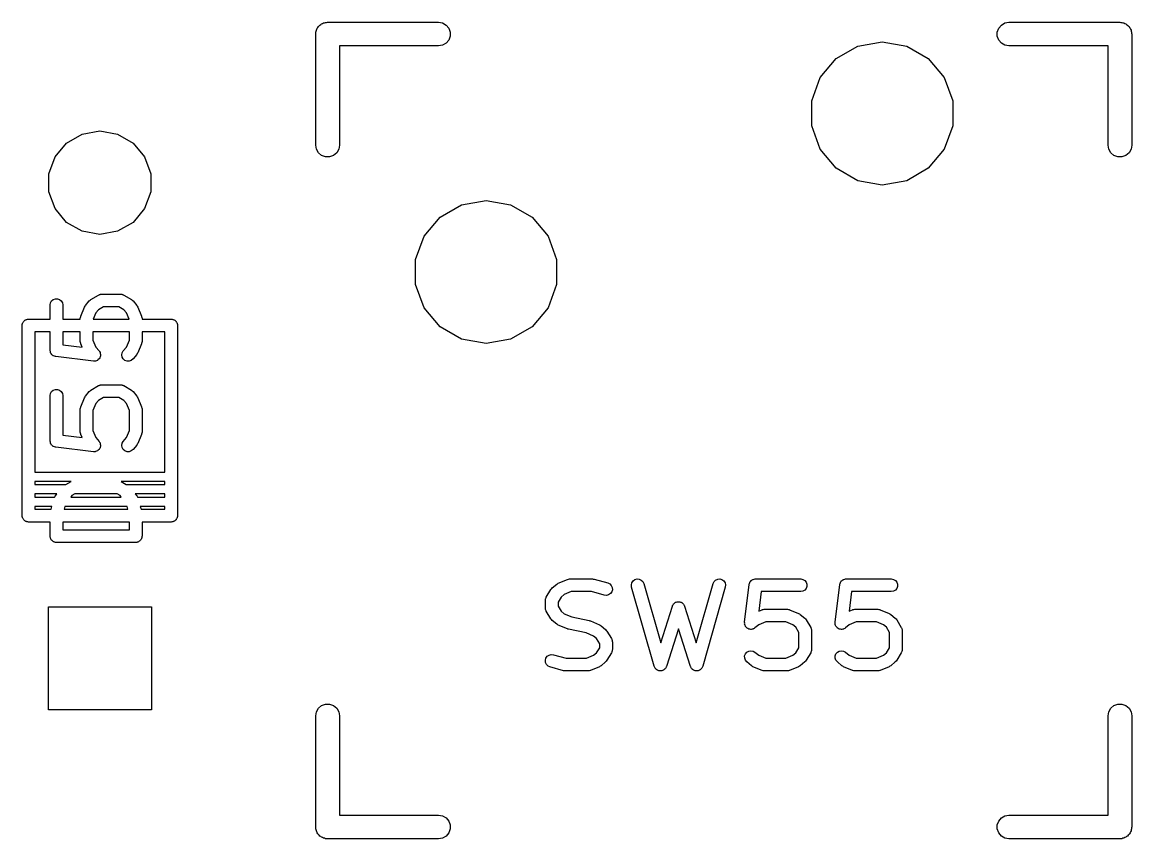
# Model space of a CAD drawing. Extents: x 47 to 330, y -254 to -153.
# Drawn here: x 48.76 to 66.54, y -246.54 to -233.46 of the extents above; entities that cross this region are included whole.
import ezdxf

# ---------------------------------------------------------------- set-up
doc = ezdxf.new("R2010")
doc.units = 0
doc.header["$MEASUREMENT"] = 0
doc.layers.add('BLACK', color=7, linetype='CONTINUOUS')

msp = doc.modelspace()

# ---------------------------------------------------------------- linework, layer by layer
at = {"layer": 'Black'}
for p, q in [((53.5041, -233.528), (53.5168, -233.517)), ((53.5168, -233.517), (53.5275, -233.504)), ((53.5275, -233.504), (53.542, -233.496)), ((53.542, -233.496), (53.5547, -233.485)), ((53.5547, -233.485), (53.5704, -233.479)), ((53.5704, -233.479), (53.5848, -233.471)), ((53.5848, -233.471), (53.6013, -233.468)), ((53.6013, -233.468), (53.6169, -233.462)), ((53.6169, -233.462), (53.6336, -233.462)), ((53.6336, -233.462), (53.65, -233.459)), ((53.65, -233.459), (55.428, -233.459)), ((55.428, -233.459), (55.4932, -233.471)), ((55.4932, -233.471), (55.5505, -233.504)), ((55.5505, -233.504), (55.593, -233.555)), ((64.407, -233.555), (64.4495, -233.504)), ((64.4495, -233.504), (64.5068, -233.471)), ((64.5068, -233.471), (64.572, -233.459)), ((64.572, -233.459), (66.35, -233.459)), ((66.35, -233.459), (66.3664, -233.462)), ((66.3664, -233.462), (66.3831, -233.462)), ((66.3831, -233.462), (66.3987, -233.468)), ((66.3987, -233.468), (66.4152, -233.471)), ((66.4152, -233.471), (66.4296, -233.479)), ((66.4296, -233.479), (66.4453, -233.485)), ((66.4453, -233.485), (66.458, -233.496)), ((66.458, -233.496), (66.4725, -233.504)), ((66.4725, -233.504), (66.4832, -233.517)), ((66.4832, -233.517), (66.4959, -233.528)), ((53.4595, -233.65), (53.4624, -233.634)), ((53.4595, -235.428), (53.4595, -233.65)), ((53.4624, -233.617), (53.4681, -233.601)), ((53.4624, -233.634), (53.4624, -233.617)), ((53.4681, -233.601), (53.471, -233.585)), ((53.471, -233.585), (53.4793, -233.57)), ((53.4793, -233.57), (53.485, -233.555)), ((53.485, -233.555), (53.4957, -233.542)), ((53.4957, -233.542), (53.5041, -233.528)), ((55.593, -233.555), (55.6156, -233.617)), ((55.6156, -233.683), (55.593, -233.745)), ((55.6156, -233.617), (55.6156, -233.683)), ((64.3844, -233.617), (64.407, -233.555)), ((64.3844, -233.683), (64.3844, -233.617)), ((64.407, -233.745), (64.3844, -233.683)), ((66.4959, -233.528), (66.5043, -233.542)), ((66.5043, -233.542), (66.515, -233.555)), ((66.515, -233.555), (66.5207, -233.57)), ((66.5207, -233.57), (66.529, -233.585)), ((66.529, -233.585), (66.5319, -233.601)), ((66.5319, -233.601), (66.5376, -233.617)), ((66.5376, -233.617), (66.5376, -233.634)), ((66.5376, -233.634), (66.5405, -233.65)), ((66.5405, -233.65), (66.5405, -235.428)), ((55.428, -233.84), (53.8405, -233.84)), ((53.8405, -233.84), (53.8405, -235.428)), ((55.4932, -233.829), (55.428, -233.84)), ((55.5505, -233.796), (55.4932, -233.829)), ((55.593, -233.745), (55.5505, -233.796)), ((61.8025, -234.041), (62.1476, -233.842)), ((62.1476, -233.842), (62.54, -233.773)), ((62.54, -233.773), (62.9324, -233.842)), ((62.9324, -233.842), (63.2775, -234.041)), ((64.4495, -233.796), (64.407, -233.745)), ((64.5068, -233.829), (64.4495, -233.796)), ((64.572, -233.84), (64.5068, -233.829)), ((66.1595, -233.84), (64.572, -233.84)), ((66.1595, -235.428), (66.1595, -233.84)), ((61.5464, -234.346), (61.8025, -234.041)), ((63.2775, -234.041), (63.5336, -234.346)), ((61.4101, -234.721), (61.5464, -234.346)), ((63.5336, -234.346), (63.6699, -234.721)), ((61.4101, -235.119), (61.4101, -234.721)), ((63.6699, -234.721), (63.6699, -235.119)), ((61.5464, -235.494), (61.4101, -235.119)), ((63.6699, -235.119), (63.5336, -235.494)), ((49.4674, -235.395), (49.7166, -235.251)), ((49.7166, -235.251), (50, -235.201)), ((50, -235.201), (50.2834, -235.251)), ((50.2834, -235.251), (50.5326, -235.395)), ((49.2824, -235.616), (49.4674, -235.395)), ((50.5326, -235.395), (50.7176, -235.616)), ((53.471, -235.493), (53.4595, -235.428)), ((53.8405, -235.428), (53.829, -235.493)), ((66.171, -235.493), (66.1595, -235.428)), ((66.5405, -235.428), (66.529, -235.493)), ((49.1839, -235.886), (49.2824, -235.616)), ((50.7176, -235.616), (50.8161, -235.886)), ((53.5041, -235.55), (53.471, -235.493)), ((53.5547, -235.593), (53.5041, -235.55)), ((53.6169, -235.616), (53.5547, -235.593)), ((53.6831, -235.616), (53.6169, -235.616)), ((53.7452, -235.593), (53.6831, -235.616)), ((53.7959, -235.55), (53.7452, -235.593)), ((53.829, -235.493), (53.7959, -235.55)), ((61.8025, -235.799), (61.5464, -235.494)), ((63.5336, -235.494), (63.2775, -235.799)), ((66.2041, -235.55), (66.171, -235.493)), ((66.2548, -235.593), (66.2041, -235.55)), ((66.3169, -235.616), (66.2548, -235.593)), ((66.3831, -235.616), (66.3169, -235.616)), ((66.4453, -235.593), (66.3831, -235.616)), ((66.4959, -235.55), (66.4453, -235.593)), ((66.529, -235.493), (66.4959, -235.55)), ((62.1476, -235.998), (61.8025, -235.799)), ((63.2775, -235.799), (62.9324, -235.998)), ((49.1839, -236.174), (49.1839, -235.886)), ((50.8161, -235.886), (50.8161, -236.174)), ((62.54, -236.067), (62.1476, -235.998)), ((62.9324, -235.998), (62.54, -236.067)), ((49.2824, -236.444), (49.1839, -236.174)), ((50.8161, -236.174), (50.7176, -236.444)), ((55.7976, -236.382), (56.19, -236.313)), ((56.19, -236.313), (56.5824, -236.382)), ((49.4674, -236.665), (49.2824, -236.444)), ((50.7176, -236.444), (50.5326, -236.665)), ((55.4525, -236.581), (55.7976, -236.382)), ((56.5824, -236.382), (56.9275, -236.581)), ((49.7166, -236.809), (49.4674, -236.665)), ((50.5326, -236.665), (50.2834, -236.809)), ((55.1964, -236.886), (55.4525, -236.581)), ((56.9275, -236.581), (57.1836, -236.886)), ((50, -236.859), (49.7166, -236.809)), ((50.2834, -236.809), (50, -236.859)), ((55.0601, -237.261), (55.1964, -236.886)), ((57.1836, -236.886), (57.3199, -237.261)), ((55.0601, -237.659), (55.0601, -237.261)), ((57.3199, -237.261), (57.3199, -237.659)), ((55.1964, -238.034), (55.0601, -237.659)), ((57.3199, -237.659), (57.1836, -238.034)), ((49.2029, -237.989), (49.2091, -237.955)), ((49.2091, -237.955), (49.2267, -237.924)), ((49.2267, -237.924), (49.2537, -237.901)), ((49.2537, -237.901), (49.2869, -237.889)), ((49.2869, -237.889), (49.3222, -237.889)), ((49.3222, -237.889), (49.3553, -237.901)), ((49.3553, -237.901), (49.3824, -237.924)), ((49.3824, -237.924), (49.4, -237.955)), ((49.4, -237.955), (49.4061, -237.989)), ((49.7708, -237.997), (49.8312, -237.924)), ((49.8312, -237.924), (49.8442, -237.913)), ((49.8442, -237.913), (49.857, -237.902)), ((49.857, -237.902), (49.978, -237.83)), ((49.978, -237.83), (49.9871, -237.826)), ((49.9871, -237.826), (49.9955, -237.821)), ((49.9955, -237.821), (50.0034, -237.82)), ((50.0034, -237.82), (50.0109, -237.817)), ((50.0109, -237.817), (50.0206, -237.817)), ((50.0206, -237.817), (50.0302, -237.815)), ((50.0302, -237.815), (50.3326, -237.815)), ((50.3326, -237.815), (50.3422, -237.817)), ((50.3422, -237.817), (50.3519, -237.817)), ((50.3519, -237.817), (50.3595, -237.82)), ((50.3595, -237.82), (50.3674, -237.821)), ((50.3674, -237.821), (50.3758, -237.826)), ((50.3758, -237.826), (50.3849, -237.83)), ((50.3849, -237.83), (50.5058, -237.902)), ((50.5058, -237.902), (50.5186, -237.913)), ((50.5186, -237.913), (50.5316, -237.924)), ((50.5316, -237.924), (50.5921, -237.997)), ((49.2029, -238.214), (49.2029, -237.989)), ((49.4061, -237.989), (49.4061, -238.214)), ((49.6945, -238.168), (49.755, -238.023)), ((49.755, -238.023), (49.7632, -238.01)), ((49.7632, -238.01), (49.7708, -237.997)), ((49.9367, -238.115), (49.8954, -238.214)), ((49.9763, -238.068), (49.9367, -238.115)), ((50.0584, -238.018), (49.9763, -238.068)), ((50.3045, -238.018), (50.0584, -238.018)), ((50.3865, -238.068), (50.3045, -238.018)), ((50.4262, -238.115), (50.3865, -238.068)), ((50.4675, -238.214), (50.4262, -238.115)), ((50.5921, -237.997), (50.5996, -238.01)), ((50.5996, -238.01), (50.6078, -238.023)), ((50.6078, -238.023), (50.6683, -238.168)), ((55.4525, -238.339), (55.1964, -238.034)), ((57.1836, -238.034), (56.9275, -238.339)), ((48.7554, -238.316), (48.7569, -238.307)), ((48.7554, -241.364), (48.7554, -238.316)), ((48.7569, -238.298), (48.76, -238.29)), ((48.7569, -238.307), (48.7569, -238.298)), ((48.76, -238.29), (48.7615, -238.281)), ((48.7615, -238.281), (48.766, -238.274)), ((48.766, -238.274), (48.769, -238.265)), ((48.769, -238.265), (48.7747, -238.258)), ((48.7747, -238.258), (48.7792, -238.251)), ((48.7792, -238.251), (48.786, -238.245)), ((48.786, -238.245), (48.7917, -238.238)), ((48.7917, -238.238), (48.7994, -238.234)), ((48.7994, -238.234), (48.8062, -238.228)), ((48.8062, -238.228), (48.8146, -238.225)), ((48.8146, -238.225), (48.8223, -238.221)), ((48.8223, -238.221), (48.831, -238.219)), ((48.831, -238.219), (48.8394, -238.216)), ((48.8394, -238.216), (48.8482, -238.216)), ((48.8482, -238.216), (48.857, -238.214)), ((48.857, -238.214), (49.2029, -238.214)), ((49.4061, -238.214), (49.6867, -238.214)), ((49.6867, -238.207), (49.6871, -238.205)), ((49.6867, -238.214), (49.6867, -238.207)), ((49.6868, -238.202), (49.6902, -238.188)), ((49.6871, -238.205), (49.6868, -238.202)), ((49.6902, -238.188), (49.6929, -238.172)), ((49.6929, -238.172), (49.694, -238.17)), ((49.694, -238.17), (49.6945, -238.168)), ((49.8954, -238.214), (50.4675, -238.214)), ((50.6683, -238.168), (50.6688, -238.17)), ((50.6688, -238.17), (50.67, -238.172)), ((50.67, -238.172), (50.6727, -238.188)), ((50.6727, -238.188), (50.676, -238.202)), ((50.676, -238.202), (50.6757, -238.205)), ((50.6757, -238.205), (50.6761, -238.207)), ((50.6761, -238.207), (50.6761, -238.214)), ((50.6761, -238.214), (51.143, -238.214)), ((51.143, -238.214), (51.1518, -238.216)), ((51.1518, -238.216), (51.1606, -238.216)), ((51.1606, -238.216), (51.169, -238.219)), ((51.169, -238.219), (51.1777, -238.221)), ((51.1777, -238.221), (51.1854, -238.225)), ((51.1854, -238.225), (51.1938, -238.228)), ((51.1938, -238.228), (51.2006, -238.234)), ((51.2006, -238.234), (51.2083, -238.238)), ((51.2083, -238.238), (51.214, -238.245)), ((51.214, -238.245), (51.2208, -238.251)), ((51.2208, -238.251), (51.2253, -238.258)), ((51.2253, -238.258), (51.231, -238.265)), ((51.231, -238.265), (51.234, -238.274)), ((51.234, -238.274), (51.2385, -238.281)), ((51.2385, -238.281), (51.24, -238.29)), ((51.24, -238.29), (51.2431, -238.298)), ((51.2431, -238.298), (51.2431, -238.307)), ((51.2431, -238.307), (51.2446, -238.316)), ((51.2446, -238.316), (51.2446, -241.364)), ((49.2029, -238.418), (48.9586, -238.418)), ((48.9586, -238.418), (48.9586, -240.665)), ((49.2029, -238.715), (49.2029, -238.418)), ((49.4061, -238.418), (49.4061, -238.625)), ((49.6867, -238.418), (49.4061, -238.418)), ((49.6867, -238.57), (49.6867, -238.418)), ((50.4729, -238.418), (49.8899, -238.418)), ((49.8899, -238.418), (49.8899, -238.55)), ((50.4729, -238.55), (50.4729, -238.418)), ((50.6761, -238.418), (50.6761, -238.57)), ((51.0414, -238.418), (50.6761, -238.418)), ((51.0414, -240.665), (51.0414, -238.418)), ((55.7976, -238.538), (55.4525, -238.339)), ((56.9275, -238.339), (56.5824, -238.538)), ((49.4061, -238.625), (49.7167, -238.662)), ((49.6871, -238.572), (49.6867, -238.57)), ((49.6868, -238.575), (49.6871, -238.572)), ((49.6902, -238.59), (49.6868, -238.575)), ((49.6929, -238.605), (49.6902, -238.59)), ((49.694, -238.607), (49.6929, -238.605)), ((49.6945, -238.609), (49.694, -238.607)), ((49.7167, -238.662), (49.6945, -238.609)), ((49.8899, -238.55), (49.9367, -238.662)), ((49.9367, -238.662), (49.9873, -238.723)), ((50.3755, -238.723), (50.4262, -238.662)), ((50.4262, -238.662), (50.4729, -238.55)), ((50.6683, -238.609), (50.6078, -238.754)), ((50.6688, -238.607), (50.6683, -238.609)), ((50.67, -238.605), (50.6688, -238.607)), ((50.6727, -238.59), (50.67, -238.605)), ((50.676, -238.575), (50.6727, -238.59)), ((50.6761, -238.57), (50.6757, -238.572)), ((50.6757, -238.572), (50.676, -238.575)), ((56.19, -238.607), (55.7976, -238.538)), ((56.5824, -238.538), (56.19, -238.607)), ((49.2034, -238.718), (49.2029, -238.715)), ((49.2031, -238.721), (49.2034, -238.718)), ((49.2065, -238.735), (49.2031, -238.721)), ((49.2091, -238.75), (49.2065, -238.735)), ((49.2105, -238.752), (49.2091, -238.75)), ((49.2111, -238.755), (49.2105, -238.752)), ((49.2193, -238.768), (49.2111, -238.755)), ((49.2267, -238.78), (49.2193, -238.768)), ((49.2289, -238.782), (49.2267, -238.78)), ((49.2304, -238.785), (49.2289, -238.782)), ((49.2423, -238.794), (49.2304, -238.785)), ((49.2537, -238.803), (49.2423, -238.794)), ((49.2564, -238.804), (49.2537, -238.803)), ((49.2586, -238.806), (49.2564, -238.804)), ((49.2729, -238.81), (49.2586, -238.806)), ((49.2869, -238.815), (49.2729, -238.81)), ((49.2897, -238.815), (49.2869, -238.815)), ((49.2924, -238.816), (49.2897, -238.815)), ((49.8972, -238.889), (49.2924, -238.816)), ((49.9869, -238.853), (49.9756, -238.863)), ((49.9884, -238.851), (49.9869, -238.853)), ((49.9873, -238.723), (49.9947, -238.735)), ((49.9906, -238.849), (49.9884, -238.851)), ((49.9972, -238.835), (49.9906, -238.849)), ((49.9947, -238.735), (50.0027, -238.748)), ((50.0046, -238.823), (49.9972, -238.835)), ((50.0027, -238.748), (50.0034, -238.751)), ((50.0034, -238.751), (50.0049, -238.753)), ((50.0052, -238.82), (50.0046, -238.823)), ((50.0049, -238.753), (50.0074, -238.768)), ((50.0065, -238.817), (50.0052, -238.82)), ((50.0083, -238.803), (50.0065, -238.817)), ((50.0074, -238.768), (50.0107, -238.782)), ((50.0109, -238.788), (50.0083, -238.803)), ((50.0107, -238.782), (50.0104, -238.785)), ((50.0104, -238.785), (50.0109, -238.788)), ((50.352, -238.788), (50.358, -238.753)), ((50.3582, -238.823), (50.352, -238.788)), ((50.358, -238.753), (50.3755, -238.723)), ((50.376, -238.853), (50.3582, -238.823)), ((50.4031, -238.876), (50.376, -238.853)), ((50.5316, -238.853), (50.5047, -238.876)), ((50.5921, -238.78), (50.5316, -238.853)), ((50.5996, -238.767), (50.5921, -238.78)), ((50.6078, -238.754), (50.5996, -238.767)), ((49.9119, -238.888), (49.8972, -238.889)), ((49.9266, -238.888), (49.9119, -238.888)), ((49.9294, -238.887), (49.9266, -238.888)), ((49.9324, -238.887), (49.9294, -238.887)), ((49.946, -238.881), (49.9324, -238.887)), ((49.9598, -238.876), (49.946, -238.881)), ((49.9621, -238.874), (49.9598, -238.876)), ((49.9649, -238.873), (49.9621, -238.874)), ((49.9756, -238.863), (49.9649, -238.873)), ((50.4363, -238.888), (50.4031, -238.876)), ((50.4716, -238.888), (50.4363, -238.888)), ((50.5047, -238.876), (50.4716, -238.888)), ((49.2091, -239.406), (49.2267, -239.376)), ((49.2267, -239.376), (49.2537, -239.353)), ((49.2537, -239.353), (49.2869, -239.341)), ((49.2869, -239.341), (49.3222, -239.341)), ((49.3222, -239.341), (49.3553, -239.353)), ((49.3553, -239.353), (49.3824, -239.376)), ((49.3824, -239.376), (49.4, -239.406)), ((49.7708, -239.448), (49.8312, -239.376)), ((49.8312, -239.376), (49.8442, -239.365)), ((49.8442, -239.365), (49.857, -239.354)), ((49.857, -239.354), (49.978, -239.281)), ((49.978, -239.281), (49.9871, -239.278)), ((49.9871, -239.278), (49.9955, -239.273)), ((49.9955, -239.273), (50.0034, -239.271)), ((50.0034, -239.271), (50.0109, -239.269)), ((50.0109, -239.269), (50.0206, -239.268)), ((50.0206, -239.268), (50.0302, -239.267)), ((50.0302, -239.267), (50.3326, -239.267)), ((50.3326, -239.267), (50.3422, -239.268)), ((50.3422, -239.268), (50.3519, -239.269)), ((50.3519, -239.269), (50.3595, -239.271)), ((50.3595, -239.271), (50.3674, -239.273)), ((50.3674, -239.273), (50.3758, -239.278)), ((50.3758, -239.278), (50.3849, -239.281)), ((50.3849, -239.281), (50.5058, -239.354)), ((50.5058, -239.354), (50.5186, -239.365)), ((50.5186, -239.365), (50.5316, -239.376)), ((50.5316, -239.376), (50.5921, -239.448)), ((49.2029, -239.441), (49.2091, -239.406)), ((49.2029, -240.167), (49.2029, -239.441)), ((49.4, -239.406), (49.4061, -239.441)), ((49.4061, -239.441), (49.4061, -240.076)), ((49.6945, -239.619), (49.755, -239.474)), ((49.755, -239.474), (49.7632, -239.462)), ((49.7632, -239.462), (49.7708, -239.448)), ((49.9763, -239.519), (49.9367, -239.567)), ((50.0584, -239.47), (49.9763, -239.519)), ((50.3045, -239.47), (50.0584, -239.47)), ((50.3865, -239.519), (50.3045, -239.47)), ((50.4262, -239.567), (50.3865, -239.519)), ((50.5921, -239.448), (50.5996, -239.462)), ((50.5996, -239.462), (50.6078, -239.474)), ((50.6078, -239.474), (50.6683, -239.619)), ((49.6867, -239.659), (49.6871, -239.656)), ((49.6867, -240.021), (49.6867, -239.659)), ((49.6868, -239.654), (49.6902, -239.639)), ((49.6871, -239.656), (49.6868, -239.654)), ((49.6902, -239.639), (49.6929, -239.624)), ((49.6929, -239.624), (49.694, -239.622)), ((49.694, -239.622), (49.6945, -239.619)), ((49.9367, -239.567), (49.8899, -239.679)), ((49.8899, -239.679), (49.8899, -240.001)), ((50.4729, -239.679), (50.4262, -239.567)), ((50.4729, -240.001), (50.4729, -239.679)), ((50.6683, -239.619), (50.6688, -239.622)), ((50.6688, -239.622), (50.67, -239.624)), ((50.67, -239.624), (50.6727, -239.639)), ((50.6727, -239.639), (50.676, -239.654)), ((50.676, -239.654), (50.6757, -239.656)), ((50.6757, -239.656), (50.6761, -239.659)), ((50.6761, -239.659), (50.6761, -240.021)), ((49.4061, -240.076), (49.7167, -240.114)), ((49.6871, -240.024), (49.6867, -240.021)), ((49.6868, -240.026), (49.6871, -240.024)), ((49.6902, -240.041), (49.6868, -240.026)), ((49.6929, -240.056), (49.6902, -240.041)), ((49.694, -240.058), (49.6929, -240.056)), ((49.6945, -240.061), (49.694, -240.058)), ((49.7167, -240.114), (49.6945, -240.061)), ((49.8899, -240.001), (49.9367, -240.113)), ((50.4262, -240.113), (50.4729, -240.001)), ((50.6683, -240.061), (50.6078, -240.206)), ((50.6688, -240.058), (50.6683, -240.061)), ((50.67, -240.056), (50.6688, -240.058)), ((50.6727, -240.041), (50.67, -240.056)), ((50.676, -240.026), (50.6727, -240.041)), ((50.6761, -240.021), (50.6757, -240.024)), ((50.6757, -240.024), (50.676, -240.026)), ((49.2034, -240.169), (49.2029, -240.167)), ((49.2031, -240.172), (49.2034, -240.169)), ((49.2065, -240.187), (49.2031, -240.172)), ((49.2091, -240.201), (49.2065, -240.187)), ((49.2105, -240.204), (49.2091, -240.201)), ((49.2111, -240.207), (49.2105, -240.204)), ((49.2193, -240.219), (49.2111, -240.207)), ((49.2267, -240.232), (49.2193, -240.219)), ((49.2289, -240.234), (49.2267, -240.232)), ((49.2304, -240.236), (49.2289, -240.234)), ((49.2423, -240.245), (49.2304, -240.236)), ((49.2537, -240.255), (49.2423, -240.245)), ((49.2564, -240.256), (49.2537, -240.255)), ((49.2586, -240.257), (49.2564, -240.256)), ((49.2729, -240.262), (49.2586, -240.257)), ((49.2869, -240.267), (49.2729, -240.262)), ((49.2897, -240.267), (49.2869, -240.267)), ((49.2924, -240.267), (49.2897, -240.267)), ((49.8972, -240.34), (49.2924, -240.267)), ((49.9367, -240.113), (49.9873, -240.174)), ((49.9873, -240.174), (49.9947, -240.187)), ((49.9947, -240.187), (50.0027, -240.199)), ((50.0046, -240.274), (49.9972, -240.287)), ((50.0027, -240.199), (50.0034, -240.202)), ((50.0034, -240.202), (50.0049, -240.205)), ((50.0052, -240.271), (50.0046, -240.274)), ((50.0049, -240.205), (50.0074, -240.219)), ((50.0065, -240.269), (50.0052, -240.271)), ((50.0083, -240.254), (50.0065, -240.269)), ((50.0074, -240.219), (50.0107, -240.234)), ((50.0109, -240.239), (50.0083, -240.254)), ((50.0107, -240.234), (50.0104, -240.237)), ((50.0104, -240.237), (50.0109, -240.239)), ((50.352, -240.239), (50.358, -240.205)), ((50.3582, -240.274), (50.352, -240.239)), ((50.358, -240.205), (50.3755, -240.174)), ((50.376, -240.305), (50.3582, -240.274)), ((50.3755, -240.174), (50.4262, -240.113)), ((50.5921, -240.232), (50.5316, -240.304)), ((50.5996, -240.218), (50.5921, -240.232)), ((50.6078, -240.206), (50.5996, -240.218)), ((49.9119, -240.339), (49.8972, -240.34)), ((49.9266, -240.339), (49.9119, -240.339)), ((49.9294, -240.338), (49.9266, -240.339)), ((49.9324, -240.338), (49.9294, -240.338)), ((49.946, -240.332), (49.9324, -240.338)), ((49.9598, -240.327), (49.946, -240.332)), ((49.9621, -240.325), (49.9598, -240.327)), ((49.9649, -240.324), (49.9621, -240.325)), ((49.9756, -240.314), (49.9649, -240.324)), ((49.9869, -240.305), (49.9756, -240.314)), ((49.9884, -240.302), (49.9869, -240.305)), ((49.9906, -240.3), (49.9884, -240.302)), ((49.9972, -240.287), (49.9906, -240.3)), ((50.4031, -240.327), (50.376, -240.305)), ((50.4363, -240.339), (50.4031, -240.327)), ((50.4716, -240.339), (50.4363, -240.339)), ((50.5047, -240.327), (50.4716, -240.339)), ((50.5316, -240.304), (50.5047, -240.327)), ((48.9586, -240.665), (51.0414, -240.665)), ((48.9586, -240.815), (48.9586, -240.865)), ((49.5382, -240.815), (48.9586, -240.815)), ((48.9586, -240.865), (49.4549, -240.865)), ((49.4549, -240.865), (49.5382, -240.815)), ((50.3408, -240.815), (50.4241, -240.865)), ((51.0414, -240.815), (50.3408, -240.815)), ((50.4241, -240.865), (51.0414, -240.865)), ((51.0414, -240.865), (51.0414, -240.815)), ((48.9586, -241.015), (48.9586, -241.065)), ((49.3119, -241.015), (48.9586, -241.015)), ((48.9586, -241.065), (49.2755, -241.065)), ((49.2755, -241.065), (49.2763, -241.064)), ((49.2763, -241.064), (49.2823, -241.051)), ((49.2823, -241.051), (49.285, -241.048)), ((49.285, -241.048), (49.2869, -241.045)), ((49.2869, -241.045), (49.3119, -241.015)), ((49.553, -241.043), (49.5348, -241.065)), ((49.5348, -241.065), (50.3443, -241.065)), ((49.5999, -241.015), (49.553, -241.043)), ((50.2792, -241.015), (49.5999, -241.015)), ((50.3261, -241.043), (50.2792, -241.015)), ((50.3443, -241.065), (50.3261, -241.043)), ((51.0414, -241.015), (50.5671, -241.015)), ((50.5671, -241.015), (50.5921, -241.045)), ((50.5921, -241.045), (50.594, -241.048)), ((50.594, -241.048), (50.5967, -241.051)), ((50.5967, -241.051), (50.6027, -241.064)), ((50.6027, -241.064), (50.6036, -241.065)), ((50.6036, -241.065), (51, -241.065)), ((51, -241.065), (51.0414, -241.065)), ((51.0414, -241.065), (51.0414, -241.015)), ((48.9586, -241.215), (48.9586, -241.262)), ((49.2304, -241.215), (48.9586, -241.215)), ((48.9586, -241.262), (49.2172, -241.262)), ((49.2172, -241.262), (49.2304, -241.215)), ((49.4413, -241.215), (49.4281, -241.262)), ((49.4281, -241.262), (50.4509, -241.262)), ((50.4378, -241.215), (49.4413, -241.215)), ((50.4509, -241.262), (50.4378, -241.215)), ((51, -241.215), (50.6487, -241.215)), ((50.6487, -241.215), (50.6618, -241.262)), ((50.6618, -241.262), (51.0414, -241.262)), ((51.0414, -241.215), (51, -241.215)), ((51.0414, -241.262), (51.0414, -241.215)), ((48.7569, -241.373), (48.7554, -241.364)), ((48.7569, -241.382), (48.7569, -241.373)), ((48.76, -241.39), (48.7569, -241.382)), ((48.7615, -241.399), (48.76, -241.39)), ((48.766, -241.406), (48.7615, -241.399)), ((48.769, -241.415), (48.766, -241.406)), ((48.7747, -241.422), (48.769, -241.415)), ((48.7792, -241.429), (48.7747, -241.422)), ((48.786, -241.435), (48.7792, -241.429)), ((48.7917, -241.442), (48.786, -241.435)), ((48.7994, -241.446), (48.7917, -241.442)), ((48.8062, -241.452), (48.7994, -241.446)), ((48.8146, -241.455), (48.8062, -241.452)), ((48.8223, -241.459), (48.8146, -241.455)), ((48.831, -241.461), (48.8223, -241.459)), ((48.8394, -241.464), (48.831, -241.461)), ((48.8482, -241.464), (48.8394, -241.464)), ((48.857, -241.466), (48.8482, -241.464)), ((49.2029, -241.466), (48.857, -241.466)), ((49.2029, -241.691), (49.2029, -241.466)), ((49.4061, -241.466), (49.4061, -241.589)), ((50.4729, -241.466), (49.4061, -241.466)), ((50.4729, -241.589), (50.4729, -241.466)), ((51.143, -241.466), (50.6761, -241.466)), ((50.6761, -241.466), (50.6761, -241.691)), ((51.1518, -241.464), (51.143, -241.466)), ((51.1606, -241.464), (51.1518, -241.464)), ((51.169, -241.461), (51.1606, -241.464)), ((51.1777, -241.459), (51.169, -241.461)), ((51.1854, -241.455), (51.1777, -241.459)), ((51.1938, -241.452), (51.1854, -241.455)), ((51.2006, -241.446), (51.1938, -241.452)), ((51.2083, -241.442), (51.2006, -241.446)), ((51.214, -241.435), (51.2083, -241.442)), ((51.2208, -241.429), (51.214, -241.435)), ((51.2253, -241.422), (51.2208, -241.429)), ((51.231, -241.415), (51.2253, -241.422)), ((51.234, -241.406), (51.231, -241.415)), ((51.2385, -241.399), (51.234, -241.406)), ((51.24, -241.39), (51.2385, -241.399)), ((51.2431, -241.382), (51.24, -241.39)), ((51.2446, -241.364), (51.2431, -241.373)), ((51.2431, -241.373), (51.2431, -241.382)), ((49.2045, -241.699), (49.2029, -241.691)), ((49.2045, -241.708), (49.2045, -241.699)), ((49.4061, -241.589), (50.4729, -241.589)), ((50.6761, -241.691), (50.6746, -241.699)), ((50.6746, -241.699), (50.6746, -241.708)), ((49.2075, -241.717), (49.2045, -241.708)), ((49.2091, -241.725), (49.2075, -241.717)), ((49.2135, -241.733), (49.2091, -241.725)), ((49.2165, -241.741), (49.2135, -241.733)), ((49.2222, -241.748), (49.2165, -241.741)), ((49.2267, -241.756), (49.2222, -241.748)), ((49.2335, -241.762), (49.2267, -241.756)), ((49.2392, -241.768), (49.2335, -241.762)), ((49.2469, -241.773), (49.2392, -241.768)), ((49.2537, -241.779), (49.2469, -241.773)), ((49.2621, -241.782), (49.2537, -241.779)), ((49.2698, -241.786), (49.2621, -241.782)), ((49.2785, -241.788), (49.2698, -241.786)), ((49.2869, -241.791), (49.2785, -241.788)), ((49.2958, -241.791), (49.2869, -241.791)), ((49.3045, -241.792), (49.2958, -241.791)), ((50.5745, -241.792), (49.3045, -241.792)), ((50.5833, -241.791), (50.5745, -241.792)), ((50.5922, -241.791), (50.5833, -241.791)), ((50.6005, -241.788), (50.5922, -241.791)), ((50.6093, -241.786), (50.6005, -241.788)), ((50.617, -241.782), (50.6093, -241.786)), ((50.6253, -241.779), (50.617, -241.782)), ((50.6321, -241.773), (50.6253, -241.779)), ((50.6398, -241.768), (50.6321, -241.773)), ((50.6455, -241.762), (50.6398, -241.768)), ((50.6524, -241.756), (50.6455, -241.762)), ((50.6568, -241.748), (50.6524, -241.756)), ((50.6625, -241.741), (50.6568, -241.748)), ((50.6656, -241.733), (50.6625, -241.741)), ((50.67, -241.725), (50.6656, -241.733)), ((50.6715, -241.717), (50.67, -241.725)), ((50.6746, -241.708), (50.6715, -241.717)), ((57.3484, -242.446), (57.4935, -242.386)), ((57.4935, -242.386), (57.4958, -242.385)), ((57.4958, -242.385), (57.4978, -242.384)), ((57.4978, -242.384), (57.5129, -242.381)), ((57.5129, -242.381), (57.5279, -242.378)), ((57.5279, -242.378), (57.5303, -242.378)), ((57.5303, -242.378), (57.5326, -242.378)), ((57.5326, -242.378), (57.8954, -242.378)), ((57.8954, -242.378), (57.909, -242.38)), ((57.909, -242.38), (57.9226, -242.382)), ((57.9226, -242.382), (58.1403, -242.442)), ((58.5284, -242.438), (58.5481, -242.409)), ((58.5481, -242.409), (58.5767, -242.388)), ((58.5767, -242.388), (58.6106, -242.378)), ((58.6106, -242.378), (58.6458, -242.381)), ((58.6458, -242.381), (58.678, -242.395)), ((58.678, -242.395), (58.7034, -242.42)), ((59.8452, -242.42), (59.8705, -242.395)), ((59.8705, -242.395), (59.9028, -242.381)), ((59.9028, -242.381), (59.938, -242.378)), ((59.938, -242.378), (59.9719, -242.388)), ((59.9719, -242.388), (60.0004, -242.409)), ((60.0004, -242.409), (60.0202, -242.438)), ((60.4296, -242.417), (60.4385, -242.405)), ((60.4385, -242.405), (60.4409, -242.404)), ((60.4409, -242.404), (60.4427, -242.402)), ((60.4427, -242.402), (60.4556, -242.394)), ((60.4556, -242.394), (60.468, -242.386)), ((60.468, -242.386), (60.4708, -242.385)), ((60.4708, -242.385), (60.4733, -242.384)), ((60.4733, -242.384), (60.4879, -242.381)), ((60.4879, -242.381), (60.5024, -242.378)), ((60.5024, -242.378), (60.5052, -242.378)), ((60.5052, -242.378), (60.508, -242.378)), ((60.508, -242.378), (61.2337, -242.378)), ((61.2337, -242.378), (61.2685, -242.384)), ((61.2685, -242.384), (61.299, -242.402)), ((61.299, -242.402), (61.3217, -242.429)), ((61.881, -242.417), (61.8899, -242.405)), ((61.8899, -242.405), (61.8923, -242.404)), ((61.8923, -242.404), (61.8941, -242.402)), ((61.8941, -242.402), (61.907, -242.394)), ((61.907, -242.394), (61.9195, -242.386)), ((61.9195, -242.386), (61.9222, -242.385)), ((61.9222, -242.385), (61.9247, -242.384)), ((61.9247, -242.384), (61.9393, -242.381)), ((61.9393, -242.381), (61.9538, -242.378)), ((61.9538, -242.378), (61.9566, -242.378)), ((61.9566, -242.378), (61.9594, -242.378)), ((61.9594, -242.378), (62.6851, -242.378)), ((62.6851, -242.378), (62.7199, -242.384)), ((62.7199, -242.384), (62.7504, -242.402)), ((62.7504, -242.402), (62.7731, -242.429)), ((57.1552, -242.669), (57.2277, -242.548)), ((57.2277, -242.548), (57.2388, -242.535)), ((57.2388, -242.535), (57.2498, -242.522)), ((57.2498, -242.522), (57.3224, -242.462)), ((57.3224, -242.462), (57.3356, -242.454)), ((57.3356, -242.454), (57.3484, -242.446)), ((57.5529, -242.581), (57.4407, -242.628)), ((57.8816, -242.581), (57.5529, -242.581)), ((58.0859, -242.638), (57.8816, -242.581)), ((58.1403, -242.442), (58.1722, -242.457)), ((58.1722, -242.457), (58.1969, -242.482)), ((58.2048, -242.584), (58.1843, -242.612)), ((58.1969, -242.482), (58.2115, -242.515)), ((58.2143, -242.55), (58.2048, -242.584)), ((58.2115, -242.515), (58.2143, -242.55)), ((58.5198, -242.472), (58.5284, -242.438)), ((58.5235, -242.507), (58.5198, -242.472)), ((58.8863, -243.777), (58.5235, -242.507)), ((58.7034, -242.42), (58.7188, -242.452)), ((58.7188, -242.452), (58.9895, -243.399)), ((59.5591, -243.399), (59.8297, -242.452)), ((60.0251, -242.507), (59.6623, -243.777)), ((59.8297, -242.452), (59.8452, -242.42)), ((60.0202, -242.438), (60.0288, -242.472)), ((60.0288, -242.472), (60.0251, -242.507)), ((60.3346, -243.072), (60.4071, -242.467)), ((60.4071, -242.467), (60.4079, -242.465)), ((60.4079, -242.462), (60.413, -242.448)), ((60.4079, -242.465), (60.4079, -242.462)), ((60.413, -242.448), (60.4173, -242.434)), ((60.4173, -242.434), (60.419, -242.431)), ((60.419, -242.431), (60.42, -242.429)), ((60.42, -242.429), (60.4296, -242.417)), ((60.5981, -242.581), (60.5609, -242.892)), ((61.2337, -242.581), (60.5981, -242.581)), ((61.2685, -242.575), (61.2337, -242.581)), ((61.299, -242.557), (61.2685, -242.575)), ((61.3217, -242.53), (61.299, -242.557)), ((61.3217, -242.429), (61.3338, -242.462)), ((61.3338, -242.497), (61.3217, -242.53)), ((61.3338, -242.462), (61.3338, -242.497)), ((61.786, -243.072), (61.8586, -242.467)), ((61.8586, -242.467), (61.8594, -242.465)), ((61.8594, -242.462), (61.8645, -242.448)), ((61.8594, -242.465), (61.8594, -242.462)), ((61.8645, -242.448), (61.8688, -242.434)), ((61.8688, -242.434), (61.8705, -242.431)), ((61.8705, -242.431), (61.8714, -242.429)), ((61.8714, -242.429), (61.881, -242.417)), ((62.0496, -242.581), (62.0123, -242.892)), ((62.6851, -242.581), (62.0496, -242.581)), ((62.7199, -242.575), (62.6851, -242.581)), ((62.7504, -242.557), (62.7199, -242.575)), ((62.7731, -242.53), (62.7504, -242.557)), ((62.7731, -242.429), (62.7852, -242.462)), ((62.7852, -242.497), (62.7731, -242.53)), ((62.7852, -242.462), (62.7852, -242.497)), ((57.1407, -242.721), (57.1424, -242.712)), ((57.1407, -242.842), (57.1407, -242.721)), ((57.1424, -242.712), (57.1425, -242.702)), ((57.1425, -242.702), (57.1454, -242.695)), ((57.1454, -242.695), (57.1468, -242.687)), ((57.1468, -242.687), (57.1517, -242.678)), ((57.1517, -242.678), (57.1552, -242.669)), ((57.3931, -242.668), (57.3439, -242.75)), ((57.3439, -242.75), (57.3439, -242.814)), ((57.4407, -242.628), (57.3931, -242.668)), ((58.1211, -242.641), (58.0859, -242.638)), ((58.1552, -242.632), (58.1211, -242.641)), ((58.1843, -242.612), (58.1552, -242.632)), ((59.1991, -242.774), (59.2099, -242.766)), ((59.2099, -242.766), (59.2201, -242.756)), ((59.2201, -242.756), (59.2238, -242.755)), ((59.2238, -242.755), (59.227, -242.752)), ((59.227, -242.752), (59.24, -242.748)), ((59.24, -242.748), (59.2527, -242.743)), ((59.2527, -242.743), (59.2568, -242.743)), ((59.2568, -242.743), (59.2606, -242.742)), ((59.2606, -242.742), (59.2743, -242.742)), ((59.2743, -242.742), (59.288, -242.742)), ((59.288, -242.742), (59.2918, -242.743)), ((59.2918, -242.743), (59.2959, -242.743)), ((59.2959, -242.743), (59.3085, -242.748)), ((59.3085, -242.748), (59.3216, -242.752)), ((59.3216, -242.752), (59.3248, -242.755)), ((59.3248, -242.755), (59.3285, -242.756)), ((59.3285, -242.756), (59.3387, -242.766)), ((59.3387, -242.766), (59.3495, -242.774)), ((49.1745, -244.475), (49.1745, -242.825)), ((49.1745, -242.825), (50.8255, -242.825)), ((50.8255, -242.825), (50.8255, -244.475)), ((57.1424, -242.852), (57.1407, -242.842)), ((57.1425, -242.862), (57.1424, -242.852)), ((57.1454, -242.869), (57.1425, -242.862)), ((57.1468, -242.877), (57.1454, -242.869)), ((57.1517, -242.886), (57.1468, -242.877)), ((57.1552, -242.895), (57.1517, -242.886)), ((57.2277, -243.016), (57.1552, -242.895)), ((57.3439, -242.814), (57.3931, -242.896)), ((57.3931, -242.896), (57.4407, -242.936)), ((57.4407, -242.936), (57.5627, -242.987)), ((58.9895, -243.399), (59.1775, -242.811)), ((59.1775, -242.811), (59.1794, -242.808)), ((59.1794, -242.808), (59.1803, -242.804)), ((59.1803, -242.804), (59.1876, -242.792)), ((59.1876, -242.792), (59.1939, -242.78)), ((59.1939, -242.78), (59.1969, -242.777)), ((59.1969, -242.777), (59.1991, -242.774)), ((59.3495, -242.774), (59.3516, -242.777)), ((59.3516, -242.777), (59.3546, -242.78)), ((59.3546, -242.78), (59.361, -242.792)), ((59.361, -242.792), (59.3683, -242.804)), ((59.3683, -242.804), (59.3692, -242.808)), ((59.3692, -242.808), (59.3711, -242.811)), ((59.3711, -242.811), (59.5591, -243.399)), ((60.5609, -242.892), (60.6141, -242.87)), ((60.6141, -242.87), (60.6164, -242.869)), ((60.6164, -242.869), (60.6184, -242.868)), ((60.6184, -242.868), (60.6335, -242.865)), ((60.6335, -242.865), (60.6485, -242.862)), ((60.6485, -242.862), (60.6508, -242.862)), ((60.6508, -242.862), (60.6531, -242.862)), ((60.6531, -242.862), (61.016, -242.862)), ((61.016, -242.862), (61.0183, -242.862)), ((61.0183, -242.862), (61.0206, -242.862)), ((61.0206, -242.862), (61.0356, -242.865)), ((61.0356, -242.865), (61.0507, -242.868)), ((61.0507, -242.868), (61.0528, -242.869)), ((61.0528, -242.869), (61.0551, -242.87)), ((61.0551, -242.87), (61.2002, -242.93)), ((61.2002, -242.93), (61.213, -242.938)), ((61.213, -242.938), (61.2262, -242.946)), ((62.0123, -242.892), (62.0655, -242.87)), ((62.0655, -242.87), (62.0678, -242.869)), ((62.0678, -242.869), (62.0698, -242.868)), ((62.0698, -242.868), (62.0849, -242.865)), ((62.0849, -242.865), (62.0999, -242.862)), ((62.0999, -242.862), (62.1023, -242.862)), ((62.1023, -242.862), (62.1046, -242.862)), ((62.1046, -242.862), (62.4674, -242.862)), ((62.4674, -242.862), (62.4697, -242.862)), ((62.4697, -242.862), (62.4721, -242.862)), ((62.4721, -242.862), (62.4871, -242.865)), ((62.4871, -242.865), (62.5022, -242.868)), ((62.5022, -242.868), (62.5042, -242.869)), ((62.5042, -242.869), (62.5065, -242.87)), ((62.5065, -242.87), (62.6516, -242.93)), ((62.6516, -242.93), (62.6644, -242.938)), ((62.6644, -242.938), (62.6776, -242.946)), ((57.2389, -243.028), (57.2277, -243.016)), ((57.2498, -243.041), (57.2389, -243.028)), ((57.3224, -243.102), (57.2498, -243.041)), ((57.3356, -243.109), (57.3224, -243.102)), ((57.3484, -243.118), (57.3356, -243.109)), ((57.4935, -243.178), (57.3484, -243.118)), ((57.5627, -242.987), (57.8436, -243.045)), ((57.8436, -243.045), (57.8525, -243.049)), ((57.8525, -243.049), (57.8619, -243.051)), ((57.8619, -243.051), (58.0071, -243.111)), ((58.0071, -243.111), (58.0199, -243.12)), ((58.0199, -243.12), (58.033, -243.127)), ((60.3354, -243.087), (60.3346, -243.072)), ((60.3353, -243.102), (60.3354, -243.087)), ((60.3363, -243.104), (60.3353, -243.102)), ((60.3365, -243.107), (60.3363, -243.104)), ((60.3423, -243.121), (60.3365, -243.107)), ((60.3473, -243.135), (60.3423, -243.121)), ((60.5612, -243.112), (60.5005, -243.162)), ((60.6735, -243.065), (60.5612, -243.112)), ((60.9957, -243.065), (60.6735, -243.065)), ((61.1079, -243.112), (60.9957, -243.065)), ((61.1554, -243.151), (61.1079, -243.112)), ((61.2262, -242.946), (61.2988, -243.006)), ((61.2988, -243.006), (61.3097, -243.019)), ((61.3097, -243.019), (61.3208, -243.032)), ((61.3208, -243.032), (61.3934, -243.153)), ((61.7868, -243.087), (61.786, -243.072)), ((61.7867, -243.102), (61.7868, -243.087)), ((61.7878, -243.104), (61.7867, -243.102)), ((61.7879, -243.107), (61.7878, -243.104)), ((61.7937, -243.121), (61.7879, -243.107)), ((61.7987, -243.135), (61.7937, -243.121)), ((62.0127, -243.112), (61.9519, -243.162)), ((62.1249, -243.065), (62.0127, -243.112)), ((62.4471, -243.065), (62.1249, -243.065)), ((62.5593, -243.112), (62.4471, -243.065)), ((62.6069, -243.151), (62.5593, -243.112)), ((62.6776, -242.946), (62.7502, -243.006)), ((62.7502, -243.006), (62.7611, -243.019)), ((62.7611, -243.019), (62.7723, -243.032)), ((62.7723, -243.032), (62.8448, -243.153)), ((57.5029, -243.18), (57.4935, -243.178)), ((57.5118, -243.184), (57.5029, -243.18)), ((57.7927, -243.242), (57.5118, -243.184)), ((57.9148, -243.293), (57.7927, -243.242)), ((57.9623, -243.333), (57.9148, -243.293)), ((58.033, -243.127), (58.1056, -243.188)), ((58.1056, -243.188), (58.1166, -243.201)), ((58.1166, -243.201), (58.1277, -243.213)), ((58.1277, -243.213), (58.2003, -243.334)), ((59.2743, -243.176), (59.0808, -243.78)), ((59.4678, -243.78), (59.2743, -243.176)), ((60.3492, -243.137), (60.3473, -243.135)), ((60.3504, -243.14), (60.3492, -243.137)), ((60.3604, -243.151), (60.3504, -243.14)), ((60.3699, -243.162), (60.3604, -243.151)), ((60.3725, -243.163), (60.3699, -243.162)), ((60.3745, -243.166), (60.3725, -243.163)), ((60.3876, -243.172), (60.3745, -243.166)), ((60.4004, -243.18), (60.3876, -243.172)), ((60.4033, -243.18), (60.4004, -243.18)), ((60.406, -243.182), (60.4033, -243.18)), ((60.4206, -243.183), (60.406, -243.182)), ((60.4351, -243.186), (60.4206, -243.183)), ((60.438, -243.185), (60.4351, -243.186)), ((60.441, -243.186), (60.438, -243.185)), ((60.4553, -243.182), (60.441, -243.186)), ((60.4699, -243.18), (60.4553, -243.182)), ((60.4725, -243.178), (60.4699, -243.18)), ((60.4754, -243.178), (60.4725, -243.178)), ((60.4877, -243.17), (60.4754, -243.178)), ((60.5005, -243.162), (60.4877, -243.17)), ((61.2047, -243.233), (61.1554, -243.151)), ((61.2047, -243.479), (61.2047, -243.233)), ((61.3934, -243.153), (61.3969, -243.162)), ((61.3969, -243.162), (61.4018, -243.17)), ((61.4018, -243.17), (61.4032, -243.178)), ((61.4032, -243.178), (61.406, -243.186)), ((61.406, -243.186), (61.4062, -243.196)), ((61.4062, -243.196), (61.4079, -243.205)), ((61.4079, -243.205), (61.4079, -243.508)), ((61.8006, -243.137), (61.7987, -243.135)), ((61.8018, -243.14), (61.8006, -243.137)), ((61.8119, -243.151), (61.8018, -243.14)), ((61.8213, -243.162), (61.8119, -243.151)), ((61.8239, -243.163), (61.8213, -243.162)), ((61.8259, -243.166), (61.8239, -243.163)), ((61.8391, -243.172), (61.8259, -243.166)), ((61.8518, -243.18), (61.8391, -243.172)), ((61.8547, -243.18), (61.8518, -243.18)), ((61.8574, -243.182), (61.8547, -243.18)), ((61.872, -243.183), (61.8574, -243.182)), ((61.8865, -243.186), (61.872, -243.183)), ((61.8895, -243.185), (61.8865, -243.186)), ((61.8925, -243.186), (61.8895, -243.185)), ((61.9068, -243.182), (61.8925, -243.186)), ((61.9213, -243.18), (61.9068, -243.182)), ((61.9239, -243.178), (61.9213, -243.18)), ((61.9268, -243.178), (61.9239, -243.178)), ((61.9391, -243.17), (61.9268, -243.178)), ((61.9519, -243.162), (61.9391, -243.17)), ((62.6561, -243.233), (62.6069, -243.151)), ((62.6561, -243.479), (62.6561, -243.233)), ((62.8448, -243.153), (62.8483, -243.162)), ((62.8483, -243.162), (62.8532, -243.17)), ((62.8532, -243.17), (62.8546, -243.178)), ((62.8546, -243.178), (62.8575, -243.186)), ((62.8575, -243.186), (62.8576, -243.196)), ((62.8576, -243.196), (62.8593, -243.205)), ((62.8593, -243.205), (62.8593, -243.508)), ((58.0115, -243.415), (57.9623, -243.333)), ((58.0115, -243.479), (58.0115, -243.415)), ((58.2003, -243.334), (58.2037, -243.343)), ((58.2037, -243.343), (58.2086, -243.352)), ((58.2086, -243.352), (58.21, -243.36)), ((58.21, -243.36), (58.2129, -243.367)), ((58.2129, -243.367), (58.2131, -243.377)), ((58.2131, -243.377), (58.2147, -243.387)), ((58.2147, -243.387), (58.2147, -243.508)), ((57.1412, -243.679), (57.1506, -243.645)), ((57.1506, -243.645), (57.1711, -243.617)), ((57.1711, -243.617), (57.2002, -243.597)), ((57.2002, -243.597), (57.2344, -243.588)), ((57.2344, -243.588), (57.2695, -243.591)), ((57.2695, -243.591), (57.4738, -243.648)), ((57.4738, -243.648), (57.8025, -243.648)), ((57.8025, -243.648), (57.9148, -243.601)), ((57.9148, -243.601), (57.9623, -243.562)), ((57.9623, -243.562), (58.0115, -243.479)), ((58.2003, -243.56), (58.1277, -243.681)), ((58.2037, -243.551), (58.2003, -243.56)), ((58.2086, -243.542), (58.2037, -243.551)), ((58.21, -243.534), (58.2086, -243.542)), ((58.2129, -243.527), (58.21, -243.534)), ((58.2131, -243.517), (58.2129, -243.527)), ((58.2147, -243.508), (58.2131, -243.517)), ((60.3353, -243.611), (60.3473, -243.578)), ((60.3354, -243.647), (60.3353, -243.611)), ((60.3476, -243.68), (60.3354, -243.647)), ((60.3473, -243.578), (60.3699, -243.551)), ((60.3699, -243.551), (60.4004, -243.533)), ((60.4004, -243.533), (60.4351, -243.527)), ((60.4351, -243.527), (60.4699, -243.533)), ((60.4699, -243.533), (60.5005, -243.551)), ((60.5005, -243.551), (60.5612, -243.601)), ((60.5612, -243.601), (60.6735, -243.648)), ((60.6735, -243.648), (60.9957, -243.648)), ((60.9957, -243.648), (61.1079, -243.601)), ((61.1079, -243.601), (61.1554, -243.562)), ((61.1554, -243.562), (61.2047, -243.479)), ((61.3934, -243.56), (61.3208, -243.681)), ((61.3969, -243.551), (61.3934, -243.56)), ((61.4018, -243.542), (61.3969, -243.551)), ((61.4032, -243.534), (61.4018, -243.542)), ((61.406, -243.527), (61.4032, -243.534)), ((61.4062, -243.517), (61.406, -243.527)), ((61.4079, -243.508), (61.4062, -243.517)), ((61.7867, -243.611), (61.7987, -243.578)), ((61.7869, -243.647), (61.7867, -243.611)), ((61.799, -243.68), (61.7869, -243.647)), ((61.7987, -243.578), (61.8213, -243.551)), ((61.8213, -243.551), (61.8518, -243.533)), ((61.8518, -243.533), (61.8865, -243.527)), ((61.8865, -243.527), (61.9213, -243.533)), ((61.9213, -243.533), (61.9519, -243.551)), ((61.9519, -243.551), (62.0127, -243.601)), ((62.0127, -243.601), (62.1249, -243.648)), ((62.1249, -243.648), (62.4471, -243.648)), ((62.4471, -243.648), (62.5593, -243.601)), ((62.5593, -243.601), (62.6069, -243.562)), ((62.6069, -243.562), (62.6561, -243.479)), ((62.8448, -243.56), (62.7723, -243.681)), ((62.8483, -243.551), (62.8448, -243.56)), ((62.8532, -243.542), (62.8483, -243.551)), ((62.8546, -243.534), (62.8532, -243.542)), ((62.8575, -243.527), (62.8546, -243.534)), ((62.8576, -243.517), (62.8575, -243.527)), ((62.8593, -243.508), (62.8576, -243.517)), ((57.1439, -243.714), (57.1412, -243.679)), ((57.1585, -243.747), (57.1439, -243.714)), ((57.1833, -243.772), (57.1585, -243.747)), ((57.2151, -243.787), (57.1833, -243.772)), ((57.4328, -243.847), (57.2151, -243.787)), ((58.0071, -243.783), (57.8619, -243.843)), ((58.0199, -243.775), (58.0071, -243.783)), ((58.033, -243.767), (58.0199, -243.775)), ((58.1056, -243.707), (58.033, -243.767)), ((58.1166, -243.694), (58.1056, -243.707)), ((58.1277, -243.681), (58.1166, -243.694)), ((58.8888, -243.783), (58.8863, -243.777)), ((58.89, -243.788), (58.8888, -243.783)), ((58.8964, -243.798), (58.89, -243.788)), ((58.9017, -243.809), (58.8964, -243.798)), ((58.9058, -243.813), (58.9017, -243.809)), ((58.9088, -243.818), (58.9058, -243.813)), ((58.9184, -243.825), (58.9088, -243.818)), ((58.9271, -243.834), (58.9184, -243.825)), ((59.0472, -243.827), (59.0382, -243.835)), ((59.057, -243.82), (59.0472, -243.827)), ((59.0602, -243.816), (59.057, -243.82)), ((59.0643, -243.812), (59.0602, -243.816)), ((59.07, -243.801), (59.0643, -243.812)), ((59.0768, -243.791), (59.07, -243.801)), ((59.0781, -243.785), (59.0768, -243.791)), ((59.0808, -243.78), (59.0781, -243.785)), ((59.4704, -243.785), (59.4678, -243.78)), ((59.4718, -243.791), (59.4704, -243.785)), ((59.4786, -243.801), (59.4718, -243.791)), ((59.4842, -243.812), (59.4786, -243.801)), ((59.4884, -243.816), (59.4842, -243.812)), ((59.4916, -243.82), (59.4884, -243.816)), ((59.5014, -243.827), (59.4916, -243.82)), ((59.5103, -243.835), (59.5014, -243.827)), ((59.6302, -243.825), (59.6215, -243.834)), ((59.6398, -243.818), (59.6302, -243.825)), ((59.6428, -243.813), (59.6398, -243.818)), ((59.6468, -243.809), (59.6428, -243.813)), ((59.6521, -243.798), (59.6468, -243.809)), ((59.6586, -243.788), (59.6521, -243.798)), ((59.6598, -243.783), (59.6586, -243.788)), ((59.6623, -243.777), (59.6598, -243.783)), ((60.3704, -243.707), (60.3476, -243.68)), ((60.443, -243.767), (60.3704, -243.707)), ((60.4561, -243.775), (60.443, -243.767)), ((60.4689, -243.783), (60.4561, -243.775)), ((60.6141, -243.843), (60.4689, -243.783)), ((61.2002, -243.783), (61.0551, -243.843)), ((61.213, -243.775), (61.2002, -243.783)), ((61.2262, -243.767), (61.213, -243.775)), ((61.2988, -243.707), (61.2262, -243.767)), ((61.3097, -243.694), (61.2988, -243.707)), ((61.3208, -243.681), (61.3097, -243.694)), ((61.8218, -243.707), (61.799, -243.68)), ((61.8944, -243.767), (61.8218, -243.707)), ((61.9076, -243.775), (61.8944, -243.767)), ((61.9204, -243.783), (61.9076, -243.775)), ((62.0655, -243.843), (61.9204, -243.783)), ((62.6516, -243.783), (62.5065, -243.843)), ((62.6644, -243.775), (62.6516, -243.783)), ((62.6776, -243.767), (62.6644, -243.775)), ((62.7502, -243.707), (62.6776, -243.767)), ((62.7611, -243.694), (62.7502, -243.707)), ((62.7723, -243.681), (62.7611, -243.694)), ((57.4465, -243.849), (57.4328, -243.847)), ((57.46, -243.851), (57.4465, -243.849)), ((57.8229, -243.851), (57.46, -243.851)), ((57.8252, -243.851), (57.8229, -243.851)), ((57.8275, -243.851), (57.8252, -243.851)), ((57.8425, -243.848), (57.8275, -243.851)), ((57.8576, -243.845), (57.8425, -243.848)), ((57.8596, -243.844), (57.8576, -243.845)), ((57.8619, -243.843), (57.8596, -243.844)), ((58.9322, -243.836), (58.9271, -243.834)), ((58.9367, -243.839), (58.9322, -243.836)), ((58.9483, -243.843), (58.9367, -243.839)), ((58.9593, -243.848), (58.9483, -243.843)), ((58.9649, -243.848), (58.9593, -243.848)), ((58.9703, -243.85), (58.9649, -243.848)), ((58.9824, -243.85), (58.9703, -243.85)), ((58.9945, -243.851), (58.9824, -243.85)), ((58.9999, -243.849), (58.9945, -243.851)), ((59.0056, -243.849), (58.9999, -243.849)), ((59.0168, -243.844), (59.0056, -243.849)), ((59.0285, -243.841), (59.0168, -243.844)), ((59.033, -243.838), (59.0285, -243.841)), ((59.0382, -243.835), (59.033, -243.838)), ((59.5156, -243.838), (59.5103, -243.835)), ((59.5201, -243.841), (59.5156, -243.838)), ((59.5318, -243.844), (59.5201, -243.841)), ((59.543, -243.849), (59.5318, -243.844)), ((59.5486, -243.849), (59.543, -243.849)), ((59.554, -243.851), (59.5486, -243.849)), ((59.5661, -243.85), (59.554, -243.851)), ((59.5783, -243.85), (59.5661, -243.85)), ((59.5836, -243.848), (59.5783, -243.85)), ((59.5892, -243.848), (59.5836, -243.848)), ((59.6003, -243.843), (59.5892, -243.848)), ((59.6119, -243.839), (59.6003, -243.843)), ((59.6163, -243.836), (59.6119, -243.839)), ((59.6215, -243.834), (59.6163, -243.836)), ((60.6164, -243.844), (60.6141, -243.843)), ((60.6184, -243.845), (60.6164, -243.844)), ((60.6335, -243.848), (60.6184, -243.845)), ((60.6485, -243.851), (60.6335, -243.848)), ((60.6508, -243.851), (60.6485, -243.851)), ((60.6531, -243.851), (60.6508, -243.851)), ((61.016, -243.851), (60.6531, -243.851)), ((61.0183, -243.851), (61.016, -243.851)), ((61.0206, -243.851), (61.0183, -243.851)), ((61.0356, -243.848), (61.0206, -243.851)), ((61.0507, -243.845), (61.0356, -243.848)), ((61.0528, -243.844), (61.0507, -243.845)), ((61.0551, -243.843), (61.0528, -243.844)), ((62.0678, -243.844), (62.0655, -243.843)), ((62.0698, -243.845), (62.0678, -243.844)), ((62.0849, -243.848), (62.0698, -243.845)), ((62.0999, -243.851), (62.0849, -243.848)), ((62.1023, -243.851), (62.0999, -243.851)), ((62.1046, -243.851), (62.1023, -243.851)), ((62.4674, -243.851), (62.1046, -243.851)), ((62.4697, -243.851), (62.4674, -243.851)), ((62.4721, -243.851), (62.4697, -243.851)), ((62.4871, -243.848), (62.4721, -243.851)), ((62.5022, -243.845), (62.4871, -243.848)), ((62.5042, -243.844), (62.5022, -243.845)), ((62.5065, -243.843), (62.5042, -243.844)), ((50.8255, -244.475), (49.1745, -244.475)), ((53.4595, -244.572), (53.471, -244.507)), ((53.471, -244.507), (53.5041, -244.45)), ((53.5041, -244.45), (53.5547, -244.407)), ((53.5547, -244.407), (53.6169, -244.384)), ((53.6169, -244.384), (53.6831, -244.384)), ((53.6831, -244.384), (53.7452, -244.407)), ((53.7452, -244.407), (53.7959, -244.45)), ((53.7959, -244.45), (53.829, -244.507)), ((53.829, -244.507), (53.8405, -244.572)), ((66.1595, -244.572), (66.171, -244.507)), ((66.171, -244.507), (66.2041, -244.45)), ((66.2041, -244.45), (66.2548, -244.407)), ((66.2548, -244.407), (66.3169, -244.384)), ((66.3169, -244.384), (66.3831, -244.384)), ((66.3831, -244.384), (66.4453, -244.407)), ((66.4453, -244.407), (66.4959, -244.45)), ((66.4959, -244.45), (66.529, -244.507)), ((66.529, -244.507), (66.5405, -244.572)), ((53.4595, -246.35), (53.4595, -244.572)), ((53.8405, -244.572), (53.8405, -246.159)), ((66.1595, -246.159), (66.1595, -244.572)), ((66.5405, -244.572), (66.5405, -246.35)), ((53.8405, -246.159), (55.428, -246.159)), ((55.428, -246.159), (55.4932, -246.171)), ((55.4932, -246.171), (55.5505, -246.204)), ((55.5505, -246.204), (55.593, -246.255)), ((55.593, -246.255), (55.6156, -246.317)), ((55.6156, -246.317), (55.6156, -246.383)), ((64.3844, -246.317), (64.407, -246.255)), ((64.3844, -246.383), (64.3844, -246.317)), ((64.407, -246.255), (64.4495, -246.204)), ((64.4495, -246.204), (64.5068, -246.171)), ((64.5068, -246.171), (64.572, -246.159)), ((64.572, -246.159), (66.1595, -246.159)), ((53.4624, -246.366), (53.4595, -246.35)), ((53.4624, -246.383), (53.4624, -246.366)), ((53.4681, -246.399), (53.4624, -246.383)), ((53.471, -246.415), (53.4681, -246.399)), ((53.4793, -246.43), (53.471, -246.415)), ((53.485, -246.445), (53.4793, -246.43)), ((53.4957, -246.458), (53.485, -246.445)), ((53.5041, -246.472), (53.4957, -246.458)), ((53.5168, -246.483), (53.5041, -246.472)), ((53.5275, -246.496), (53.5168, -246.483)), ((53.542, -246.504), (53.5275, -246.496)), ((55.5505, -246.496), (55.4932, -246.529)), ((55.593, -246.445), (55.5505, -246.496)), ((55.6156, -246.383), (55.593, -246.445)), ((64.407, -246.445), (64.3844, -246.383)), ((64.4495, -246.496), (64.407, -246.445)), ((64.5068, -246.529), (64.4495, -246.496)), ((66.4725, -246.496), (66.458, -246.504)), ((66.4832, -246.483), (66.4725, -246.496)), ((66.4959, -246.472), (66.4832, -246.483)), ((66.5043, -246.458), (66.4959, -246.472)), ((66.515, -246.445), (66.5043, -246.458)), ((66.5207, -246.43), (66.515, -246.445)), ((66.529, -246.415), (66.5207, -246.43)), ((66.5319, -246.399), (66.529, -246.415)), ((66.5376, -246.383), (66.5319, -246.399)), ((66.5405, -246.35), (66.5376, -246.366)), ((66.5376, -246.366), (66.5376, -246.383)), ((53.5547, -246.515), (53.542, -246.504)), ((53.5704, -246.521), (53.5547, -246.515)), ((53.5848, -246.529), (53.5704, -246.521)), ((53.6013, -246.532), (53.5848, -246.529)), ((53.6169, -246.538), (53.6013, -246.532)), ((53.6336, -246.538), (53.6169, -246.538)), ((53.65, -246.54), (53.6336, -246.538)), ((55.428, -246.54), (53.65, -246.54)), ((55.4932, -246.529), (55.428, -246.54)), ((64.572, -246.54), (64.5068, -246.529)), ((66.35, -246.54), (64.572, -246.54)), ((66.3664, -246.538), (66.35, -246.54)), ((66.3831, -246.538), (66.3664, -246.538)), ((66.3987, -246.532), (66.3831, -246.538)), ((66.4152, -246.529), (66.3987, -246.532)), ((66.4296, -246.521), (66.4152, -246.529)), ((66.4453, -246.515), (66.4296, -246.521)), ((66.458, -246.504), (66.4453, -246.515))]:
    msp.add_line(p, q, dxfattribs=at)

doc.saveas('drawing.dxf')
